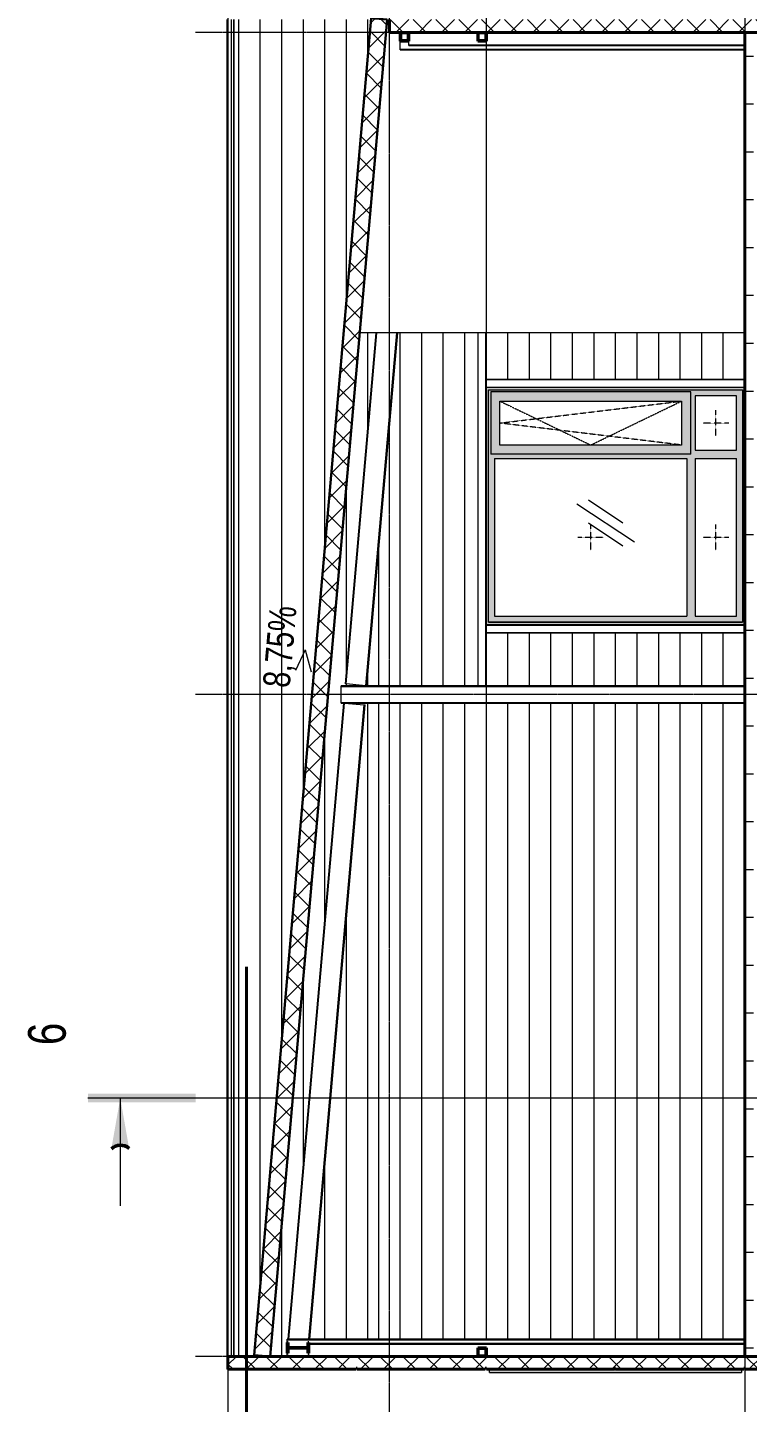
# Model space of a CAD drawing. Header units: millimetres. Extents: x 1117013 to 3394463, y -717780 to -102922.
# Drawn here: x 1298708 to 1305395, y -555272 to -542498 of the extents above; entities that cross this region are included whole.
import ezdxf

# ---------------------------------------------------------------- set-up
doc = ezdxf.new("R2010")
doc.units = ezdxf.units.MM
doc.linetypes.add('ADSK_Линия сетки', pattern=[21, 12, -3, 3, -3])
doc.linetypes.add('ADSK_Штриховая_ш2 п1', pattern=[3, 2, -1])
for name, color, linetype, lineweight in [('A-ANNO-DIMS', 211, 'Continuous', 9), ('A-DETL', 90, 'Continuous', 9), ('A-FLOR', 192, 'Continuous', 18), ('A-FLOR-LEVL', 51, 'Continuous', 9), ('A-FLOR-PATT', 8, 'Continuous', 40), ('A-GLAZ', 151, 'Continuous', 18), ('A-GLAZ-CURT', 52, 'Continuous', 18), ('A-GLAZ-CWMG', 51, 'Continuous', 18), ('A-WALL', 113, 'Continuous', 18), ('A-WALL-PATT', 111, 'Continuous', 40), ('G-ANNO-DIMS', 111, 'Continuous', 9), ('G-ANNO-SYMB', 111, 'Continuous', 9), ('I-WALL', 2, 'Continuous', 18), ('S-BEAM', 12, 'Continuous', 18), ('S-COLS', 52, 'Continuous', 18), ('S-GRID', 1, 'Continuous', 9)]:
    doc.layers.add(name, color=color, linetype=linetype, lineweight=lineweight)
doc.styles.add('Century Gothic', font='GOTHIC.TTF', dxfattribs={"width": 0.8, "height": 250})
doc.styles.add('Century Gothic_1', font='GOTHIC.TTF', dxfattribs={"width": 0.8, "height": 500})
doc.styles.add('Century Gothic_2', font='GOTHIC.TTF', dxfattribs={"width": 0.8, "height": 350})
doc.dimstyles.new('SK_Основной_2_5', dxfattribs={"dimscale": 304.8, "dimtxt": 522.084135, "dimasz": 0.927822, "dimexe": 0.656168, "dimexo": 1.968504, "dimgap": 0.328084, "dimtad": 1, "dimdec": 3, "dimrnd": 0.001, "dimdsep": 46, "dimtxsty": 'Century Gothic_1', "dimblk1": 'OBLIQUE', "dimblk2": 'OBLIQUE', "dimsah": 1, "dimcen": 0.09, "dimdle": 0.656168, "dimazin": 2, "dimtfac": 1, "dimtdec": 4, "dimtix": 1, "dimtmove": 0, "dimatfit": 3, "dimfxl": 1, "dimtvp": 1, "dimtolj": 1, "dimtzin": 0, "dimlwd": 20, "dimlwe": 20, "dimarcsym": 2})
pattern_1 = [(135, (1309269.55, -553434.85), (-106.066, -106.066), []), (225, (1309269.55, -553434.85), (106.066, -106.066), [])]
pattern_2 = [(236.31, (2475.93, 1244.6), (-1777.996, -3556.002), [641.07, -5769.6]), (236.31, (2511.5, 1137.9), (-1777.996, -3556.002), [384.64, -6026.03]), (236.31, (2298.13, 1137.9), (-1777.996, -3556.002), [384.64, -6026.03])]

# ---------------------------------------------------------------- blocks, each defined once
blk = doc.blocks.new('rehau_окно_двупольное_2_фрамуги - 2160-2360 _створка и глухое__фрамуга-низ-884073-В_Разрез_Верт_1')
at = {"layer": 'A-GLAZ'}
h = blk.add_hatch(color=256, dxfattribs=at)
h.paths.add_polyline_path([(9000, 3900), (9000, 6300), (6800, 6300), (6800, 3900), (8134, 3900)], flags=0)
h.paths.add_polyline_path([(8980, 3920), (6820, 3920), (6820, 6280), (8980, 6280), (8980, 4122)], flags=0)
h = blk.add_hatch(color=256, dxfattribs=at)
h.paths.add_polyline_path([(8980, 3920), (8980, 6280), (6820, 6280), (6820, 3920), (8134, 3920)], flags=0)
h.paths.add_polyline_path([(8924, 3976), (8418, 3976), (8418, 4362), (8924, 4362), (8924, 4122)], flags=0)
h.paths.add_polyline_path([(8134, 3976), (6876, 3976), (6876, 4362), (8342, 4362), (8342, 3976)], flags=0)
h.paths.add_polyline_path([(8382, 4402), (8382, 6260), (8960, 6260), (8960, 4402), (8418, 4402)], flags=0)
h.paths.add_polyline_path([(8342, 4438), (6876, 4438), (6876, 6224), (8342, 6224), (8342, 4487)], flags=0)
h = blk.add_hatch(color=256, dxfattribs=at)
h.paths.add_polyline_path([(8382, 4402), (8960, 4402), (8960, 6260), (8382, 6260), (8382, 5397)], flags=0)
h.paths.add_polyline_path([(8467, 4487), (8467, 6175), (8875, 6175), (8875, 4487)], flags=0)
at = {"layer": 'A-GLAZ', "lineweight": 9}
h = blk.add_hatch(dxfattribs=at)
h.set_pattern_fill('FP_2', color=256, style=0, pattern_type=2)
h.set_pattern_definition(pattern_2)
h.paths.add_polyline_path([(6886, 4438), (8342, 4438), (8342, 6224), (6876, 6224), (6876, 4438)], flags=0)
h = blk.add_hatch(dxfattribs=at)
h.set_pattern_fill('FP_2', color=256, style=0, pattern_type=2)
h.set_pattern_definition(pattern_2)
h.paths.add_polyline_path([(6876, 3976), (8342, 3976), (8342, 4362), (6876, 4362), (6876, 4105)], flags=0)
at = {"layer": 'A-GLAZ'}
for p, q in [((6820, 6280), (8980, 6280)), ((6820, 6280), (6820, 3920)), ((6820, 3920), (6820, 6280)), ((6820, 6280), (8980, 6280)), ((8960, 6260), (8382, 6260)), ((8382, 4402), (8382, 6260)), ((8960, 4402), (8960, 6260)), ((8980, 6280), (8980, 3920)), ((8980, 6280), (8980, 3920)), ((6876, 6224), (6876, 4438)), ((8342, 6224), (6876, 6224)), ((8342, 6224), (8342, 4438)), ((8467, 6175), (8875, 6175)), ((8467, 4487), (8467, 6175)), ((8875, 6175), (8875, 4487)), ((8875, 4487), (8467, 4487)), ((8342, 4438), (6876, 4438)), ((6876, 4362), (6876, 3976)), ((8342, 4362), (6876, 4362)), ((8342, 4362), (8342, 3976)), ((8382, 4402), (8960, 4402)), ((8418, 4362), (8418, 3976)), ((8924, 4362), (8418, 4362)), ((8924, 3976), (8924, 4362)), ((6876, 3976), (8342, 3976)), ((8418, 3976), (8924, 3976)), ((8980, 3920), (6820, 3920)), ((8980, 3920), (6820, 3920))]:
    blk.add_line(p, q, dxfattribs=at)
at = {"layer": 'A-GLAZ', "linetype": 'ADSK_Штриховая_ш2 п1'}
for p, q in [((8467, 4487), (8671, 6175)), ((8875, 6175), (8467, 5331)), ((8671, 6175), (8875, 4487)), ((7609, 5211), (7609, 5451)), ((7489, 5331), (7729, 5331)), ((8467, 5331), (8875, 4487)), ((7609, 4049), (7609, 4289)), ((8671, 4049), (8671, 4289)), ((7489, 4169), (7729, 4169)), ((8551, 4169), (8791, 4169))]:
    blk.add_line(p, q, dxfattribs=at)
blk = doc.blocks.new('ADSK_КолоннаНесущая_Труба_ГОСТ 30245-2003 - 120x80x5-886602-В_Разрез_Верт_1')
at = {"layer": 'S-COLS'}
for p, q in [((5, 7950), (5, 6380)), ((115, 7950), (115, 3900)), ((5, 6300), (5, 3900)), ((5, 3630), (5, 2780)), ((115, 3630), (115, -300)), ((5, 2700), (5, 300))]:
    blk.add_line(p, q, dxfattribs=at)
blk = doc.blocks.new('ADSK_КолоннаНесущая_Труба_ГОСТ 30245-2003 - 160x160x6-766301-В_Разрез_Верт_1')
at = {"layer": 'S-COLS'}
for p, q in [((6070, 7650), (6230, 7650)), ((6070, 7650), (6070, 3900)), ((6076, 7650), (6076, 3900)), ((6224, 7650), (6224, 3900)), ((6230, 3900), (6230, 7650)), ((6070, 3630), (6070, -300)), ((6076, 3630), (6076, -300)), ((6224, 3630), (6224, -300)), ((6230, -300), (6230, 3630)), ((6230, -300), (6070, -300))]:
    blk.add_line(p, q, dxfattribs=at)
blk = doc.blocks.new('ADSK_КолоннаНесущая_Труба_ГОСТ 30245-2003 - 160x160x6-795632-В_Разрез_Верт_1')
at = {"layer": 'S-COLS'}
for p, q in [((12140, 7100), (12220, 7100)), ((12140, 7100), (12140, 3900)), ((12146, 7100), (12146, 3900)), ((12294, 7095), (12294, 7025)), ((12140, 3630), (12140, -300)), ((12146, 3630), (12146, -300)), ((12180, -300), (12140, -300))]:
    blk.add_line(p, q, dxfattribs=at)
blk = doc.blocks.new('ADSK_Балка_Труба_ГОСТ 30245-2003 - 80x80x5-851525-В_Разрез_Верт_1')
at = {"layer": 'S-BEAM', "lineweight": 40}
for p, q in [((12180, 3600), (12180, 3520)), ((12260, 3600), (12180, 3600)), ((12185, 3595), (12255, 3595)), ((12185, 3525), (12185, 3595)), ((12255, 3595), (12255, 3525)), ((12260, 3520), (12260, 3600)), ((12180, 3520), (12260, 3520)), ((12255, 3525), (12185, 3525))]:
    blk.add_line(p, q, dxfattribs=at)
blk = doc.blocks.new('ADSK_Балка_Двутавр_ТипБ_АСТО20-93 - 20Б1-851526-В_Разрез_Верт_1')
at = {"layer": 'S-BEAM', "lineweight": 40}
for p, q in [((130, 8150), (30, 8150)), ((30, 8150), (30, 8142)), ((30, 8142), (77.25, 8142)), ((77.25, 8142), (77.25, 7958)), ((82.75, 7958), (82.75, 8142)), ((82.75, 8142), (130, 8142)), ((130, 8142), (130, 8150)), ((77.25, 7958), (30, 7958)), ((30, 7958), (30, 7950)), ((30, 7950), (130, 7950)), ((130, 7958), (82.75, 7958)), ((130, 7950), (130, 7958))]:
    blk.add_line(p, q, dxfattribs=at)
blk = doc.blocks.new('ADSK_Балка_Труба_ГОСТ 30245-2003 - 80x80x5-851437-В_Разрез_Верт_1')
at = {"layer": 'S-BEAM', "lineweight": 40}
for p, q in [((80, 2780), (0, 2780)), ((0, 2780), (0, 2700)), ((0, 2700), (80, 2700)), ((5, 2775), (75, 2775)), ((5, 2705), (5, 2775)), ((75, 2705), (5, 2705)), ((75, 2775), (75, 2705)), ((80, 2700), (80, 2780))]:
    blk.add_line(p, q, dxfattribs=at)
blk = doc.blocks.new('ADSK_Балка_Труба_ГОСТ 30245-2003 - 80x80x5-851560-В_Разрез_Верт_1')
at = {"layer": 'S-BEAM', "lineweight": 40}
for p, q in [((12220, 6380), (12220, 6300)), ((12300, 6380), (12220, 6380)), ((12220, 6300), (12300, 6300)), ((12225, 6375), (12295, 6375)), ((12225, 6305), (12225, 6375)), ((12295, 6305), (12225, 6305)), ((12295, 6375), (12295, 6305)), ((12300, 6300), (12300, 6380))]:
    blk.add_line(p, q, dxfattribs=at)
blk = doc.blocks.new('ADSK_КолоннаНесущая_Труба_ГОСТ 30245-2003 - 160x160x6-791750-В_Разрез_Верт_1')
at = {"layer": 'S-COLS'}
for p, q in [((0, 8150), (30, 8150)), ((6, 8150), (6, 7950)), ((130, 8150), (160, 8150)), ((154, 8150), (154, 3900)), ((160, 3900), (160, 8150)), ((154, 3630), (154, -300)), ((160, -300), (160, 3630)), ((160, -300), (120, -300))]:
    blk.add_line(p, q, dxfattribs=at)
blk = doc.blocks.new('Системная панель - SK_СэндвичПС_150-779996-В_Разрез_Верт_1')
at = {"layer": 'A-GLAZ-CURT', "lineweight": 9}
h = blk.add_hatch(dxfattribs=at)
h.set_pattern_fill('FP_1', color=256, style=0, pattern_type=2)
h.set_pattern_definition([(45, (1409.13, 0), (-106.066, 106.066), []), (135, (1409.13, 0), (-106.066, -106.066), [])])
h.paths.add_polyline_path([(12420, 7220), (12433, 7369), (13, 8456), (0, 8307), (12309, 7230)], flags=0)
at = {"layer": 'A-GLAZ-CURT', "lineweight": 30}
for p, q in [((13, 8456), (0, 8307)), ((12433, 7369), (13, 8456)), ((0, 8307), (12420, 7220)), ((12420, 7220), (12433, 7369))]:
    blk.add_line(p, q, dxfattribs=at)
blk = doc.blocks.new('ADSK_Балка_Двутавр_ТипБ_АСТО20-93 - 20Б1-889045-В_Разрез_Верт_1')
at = {"layer": 'S-BEAM'}
for p, q in [((6231, 7418), (6247, 7601)), ((6247, 7601), (6247, 7609)), ((6247, 7609), (9510, 7324)), ((6247, 7601), (9510, 7316)), ((6230, 7410), (6231, 7418)), ((6230, 7410), (9510, 7123)), ((6231, 7418), (9510, 7131))]:
    blk.add_line(p, q, dxfattribs=at)
blk = doc.blocks.new('ADSK_Балка_Двутавр_ТипБ_АСТО20-93 - 20Б1-889046-В_Разрез_Верт_1')
at = {"layer": 'S-BEAM'}
for p, q in [((160, 8142), (6070, 7625)), ((160, 8134), (6069, 7617)), ((160, 7949), (6053, 7434)), ((160, 7941), (6053, 7426)), ((6069, 7617), (6053, 7434)), ((6070, 7625), (6069, 7617)), ((6053, 7434), (6053, 7426))]:
    blk.add_line(p, q, dxfattribs=at)
blk = doc.blocks.new('ADSK_Балка_Труба_ГОСТ 30245-2003 - 80x80x5-V6-В_Разрез_Верт_1')
at = {"layer": 'S-BEAM'}
for p, q in [((9510.4, 6380), (6230, 6380)), ((6230, 6375), (9510.4, 6375)), ((6230, 6305), (9510.4, 6305)), ((6230, 6300), (6720, 6300)), ((6800, 6300), (9000, 6300)), ((9080, 6300), (9510.4, 6300))]:
    blk.add_line(p, q, dxfattribs=at)
blk = doc.blocks.new('Rectangular Mullion - Schueco_FWS-50-HI_Стойка-80_Крышка-45_Чёрный-907949-В_Разрез_Верт_1')
at = {"layer": 'A-GLAZ-CWMG'}
blk.add_hatch(color=256, dxfattribs=at).paths.add_polyline_path([(-120.1, 3930), (-120.1, 4430), (-150, 4430), (-150, 3930)], flags=0)
for p, q in [((-150, 4430), (-150, 3930)), ((-120.1, 4430), (-120.1, 3930)), ((-120.1, 3930), (-150, 3930))]:
    blk.add_line(p, q, dxfattribs=at)
blk = doc.blocks.new('ADSK_КолоннаНесущая_Труба_ГОСТ 30245-2003 - 120x80x5-887518-В_Разрез_Верт_1')
at = {"layer": 'S-COLS'}
for p, q in [((12185, 7020), (12185, 3900)), ((12295, 7020), (12295, 6380)), ((12295, 6300), (12295, 3900)), ((12185, 3630), (12185, 3600)), ((12295, 3630), (12295, 2780)), ((12185, 3520), (12185, -300)), ((12295, 2775), (12295, 2705)), ((12295, 2700), (12295, 300))]:
    blk.add_line(p, q, dxfattribs=at)
blk = doc.blocks.new('ADSK_КолоннаНесущая_Труба_ГОСТ 30245-2003 - 120x80x5-888809-В_Разрез_Верт_1')
at = {"layer": 'S-COLS'}
for p, q in [((9005, 6300), (9005, 3900)), ((9075, 6300), (9075, 3900))]:
    blk.add_line(p, q, dxfattribs=at)
blk = doc.blocks.new('Rectangular Mullion - Schueco_FWS-50-HI_Стойка-80_Крышка-45_Чёрный-907953-В_Разрез_Верт_1')
at = {"layer": 'A-GLAZ-CWMG'}
for points in [[(-120.1, 4430), (-120.1, 6270), (-150, 6270), (-150, 4430)], [(-120.1, 4430), (-120, 4430), (-120, 5100), (-110, 5100), (-110, 5110), (-120, 5110), (-120.1, 5100)]]:
    blk.add_hatch(color=256, dxfattribs=at).paths.add_polyline_path(points, flags=0)
for p, q in [((-150, 6270), (-120.1, 6270)), ((-150, 6270), (-150, 4430)), ((-120.1, 6270), (-120.1, 4430))]:
    blk.add_line(p, q, dxfattribs=at)
blk = doc.blocks.new('Разрез - Номер вида сзади_3_5 мм-64069-В_Разрез_Верт_1')
at = {"layer": 'G-ANNO-SYMB'}
blk.add_hatch(color=256, dxfattribs=at).paths.add_polyline_path([(2440, 9000), (2360, 9000), (2360, 10000), (2440, 10000)], flags=0)
h = blk.add_hatch(color=256, dxfattribs=at)
edge = h.paths.add_edge_path(flags=0)
edge.add_line((1929, 9783), (2400, 9700))
edge.add_line((2400, 9700), (1933, 9618))
edge.add_arc((1838, 9698), 124, 319.4419, 403.142)
at = {"layer": 'G-ANNO-SYMB', "lineweight": 20}
blk.add_line((2400, 9700), (1400, 9700), dxfattribs=at)
at = {"layer": 'G-ANNO-SYMB', "lineweight": 50}
blk.add_arc((1838, 9698), 124, 319.4419, 43.142, dxfattribs=at)
blk = doc.blocks.new('_Oblique')
at = {"color": 0, "linetype": 'ByBlock', "lineweight": -2}
blk.add_line((-0.5, -0.5), (0.5, 0.5), dxfattribs=at)
blk = doc.blocks.new('*D146')
at = {"layer": 'A-ANNO-DIMS', "color": 0, "lineweight": 20, "transparency": 16777216}
for p, q in [((1302970, -554194), (1302970, -541506)), ((1302070, -541706), (1301787, -541706)), ((1302070, -541706), (1302970, -541706)), ((1302970, -541706), (1303252, -541706)), ((1302070, -542206), (1302070, -541906))]:
    blk.add_line(p, q, dxfattribs=at)
at = {"layer": 'Defpoints', "color": 0, "transparency": 16777216}
for p in [(1302070, -541606), (1302970, -541706), (1302970, -554794)]:
    blk.add_point(p, dxfattribs=at)
at = {"layer": 'A-ANNO-DIMS', "color": 0, "lineweight": 20, "transparency": 16777216, "xscale": 282.8, "yscale": 282.8, "zscale": 282.8}
blk.add_blockref('_Oblique', (1302070, -541706), dxfattribs=at)
at = {"layer": 'A-ANNO-DIMS', "color": 0, "lineweight": 20, "transparency": 16777216, "xscale": 282.8, "yscale": 282.8, "zscale": 282.8, "rotation": 180}
blk.add_blockref('_Oblique', (1302970, -541706), dxfattribs=at)
at = {"layer": 'A-ANNO-DIMS', "color": 0, "lineweight": 20, "transparency": 16777216, "insert": (1302520, -541343), "char_height": 500, "width": 551.92, "attachment_point": 5, "style": 'Century Gothic_1'}
blk.add_mtext('\\A1;900', dxfattribs=at)

msp = doc.modelspace()

# ---------------------------------------------------------------- hatches: boundary and pattern name
at = {"layer": 'A-FLOR-PATT', "lineweight": 9}
h = msp.add_hatch(dxfattribs=at)
h.set_pattern_fill('FP_3', color=256, angle=90, style=0, pattern_type=2)
h.set_pattern_definition([(90, (1309269.55, -553434.85), (-222.25, 222.25), [222.25, -222.25]), (180, (1309269.55, -553212.6), (-222.25, -222.25), [222.25, -222.25])])
h.paths.add_polyline_path([(1305449.5528, -542780.5397), (1305449.5528, -542543.9788), (1305369.5528, -542543.9788), (1305369.5528, -554843.9788), (1305449.5528, -554843.9788), (1305449.5528, -543762.7859)], flags=0)
at = {"layer": 'A-WALL-PATT', "lineweight": 9}
h = msp.add_hatch(dxfattribs=at)
h.set_pattern_fill('FP_8', color=256, angle=90, style=0, pattern_type=2)
h.set_pattern_definition([(90, (1302069.55, -542423.98), (-200, 1e-14), [])])
h.paths.add_polyline_path([(1301859.3349, -548613.9788), (1301660.096, -548596.5476), (1301869.5528, -546202.4452), (1301869.5528, -545333.5788), (1301794.9958, -545333.5788), (1300962.9436, -554843.9788), (1301119.5528, -554843.9788), (1301119.5528, -554683.9788), (1301127.5148, -554683.9788), (1301644.5728, -548773.9788), (1301619.5528, -548773.9788), (1301619.5528, -548613.9788), (1301851.3654, -548613.9788)], flags=0)
h.paths.add_polyline_path([(1301869.5528, -548613.9788), (1301869.5528, -548497.1878), (1301859.3349, -548613.9788)], flags=0)
h.paths.add_polyline_path([(1301869.5528, -554567.494), (1301869.5528, -548773.9788), (1301652.5423, -548774.676), (1301843.8117, -548791.4099), (1301328.2787, -554683.9788), (1301869.5528, -554683.9788)], flags=0)
h.paths.add_polyline_path([(1301869.5528, -542423.9788), (1300622.8873, -542423.9788), (1300622.8873, -554843.9788), (1300962.9436, -554843.9788), (1300813.5144, -554830.9054), (1301869.5528, -542760.3312)], flags=0)
h = msp.add_hatch(dxfattribs=at)
h.set_pattern_fill('FP_6', color=256, angle=90, style=0, pattern_type=2)
h.set_pattern_definition([(90, (1308969.55, -554903.98), (-200, 1e-14), [])])
h.paths.add_polyline_path([(1308969.5528, -542433.634), (1308969.5528, -542423.9788), (1308959.5528, -542423.9788), (1308959.5528, -542433.9788), (1308969.5528, -542433.9788)], flags=0)
h.paths.add_polyline_path([(1308969.5528, -554683.9788), (1308969.5528, -548773.9788), (1305869.5528, -548773.9788), (1305869.5528, -554683.9788), (1308913.0822, -554683.9788)], flags=0)
h.paths.add_polyline_path([(1308969.5528, -548613.9788), (1308969.5528, -548123.9788), (1306569.5528, -548123.9788), (1306569.5528, -548613.9788), (1306770.7293, -548613.9788)], flags=0)
h.paths.add_polyline_path([(1308969.5528, -545333.9788), (1306569.5528, -545333.9788), (1306569.5528, -545763.9788), (1308969.5528, -545763.9788)], flags=0)
h.paths.add_polyline_path([(1307769.5528, -542433.9788), (1307769.5528, -542423.9788), (1307759.5528, -542423.9788), (1307759.5528, -542433.9788)], flags=0)
h.paths.add_polyline_path([(1306569.5528, -542433.9788), (1306569.5528, -542423.9788), (1306559.5528, -542423.9788), (1306559.5528, -542433.9788)], flags=0)
h.paths.add_polyline_path([(1306489.5528, -548613.9788), (1306489.5528, -545333.9788), (1305869.5528, -545333.9788), (1305869.5528, -548613.9788), (1306421.9528, -548613.9788)], flags=0)
h.paths.add_polyline_path([(1305669.5528, -545333.9788), (1305669.5528, -545193.9788), (1305639.5528, -545193.9788), (1305639.5528, -548613.9788), (1305669.5528, -548613.9788), (1305669.5528, -545727.2783)], flags=0)
h.paths.add_polyline_path([(1305669.5528, -554593.9788), (1305669.5528, -548773.9788), (1305639.5528, -548773.9788), (1305639.5528, -554683.9788), (1305669.5528, -554683.9788)], flags=0)
h.paths.add_polyline_path([(1305669.5528, -543762.7859), (1305669.5528, -542703.9788), (1305639.5528, -542703.9788), (1305639.5528, -543993.9788), (1305669.5528, -543993.9788), (1305669.5528, -543921.4788)], flags=0)
h.paths.add_polyline_path([(1305369.5528, -542433.6444), (1305369.5528, -542423.9788), (1305359.5528, -542423.9788), (1305359.5528, -542433.9788), (1305369.5528, -542433.9788)], flags=0)
h.paths.add_polyline_path([(1305369.5528, -545727.2783), (1305369.5528, -545333.5788), (1302969.5528, -545333.5788), (1302969.5528, -545763.9788), (1305369.5528, -545763.9788)], flags=0)
h.paths.add_polyline_path([(1305369.5528, -548123.9788), (1302969.5528, -548123.9788), (1302969.5528, -548613.9788), (1305369.5528, -548613.9788)], flags=0)
h.paths.add_polyline_path([(1305369.5528, -548773.9788), (1301869.5528, -548774.676), (1301869.5528, -554683.9788), (1305369.5528, -554683.9788), (1305369.5528, -550638.5092)], flags=0)
h.paths.add_polyline_path([(1304169.5528, -542423.9788), (1304159.5528, -542423.9788), (1304159.5528, -542433.9788), (1304169.5528, -542433.0544)], flags=0)
h.paths.add_polyline_path([(1302969.5528, -542423.9788), (1302959.5528, -542423.9788), (1302959.5528, -542433.9788), (1302969.5528, -542433.9788)], flags=0)
h.paths.add_polyline_path([(1302889.5528, -545729.9788), (1302889.5528, -545333.5788), (1302146.3327, -545333.5788), (1301869.5528, -548497.1878), (1301869.5528, -548613.9788), (1302889.5528, -548613.2815), (1302889.5528, -546709.5245)], flags=0)
h.paths.add_polyline_path([(1302069.5528, -542543.9788), (1302069.5528, -542423.9788), (1302049.5528, -542423.9788), (1302039.0542, -542543.9788), (1302049.5528, -542543.9788)], flags=0)
h.paths.add_polyline_path([(1301945.5688, -545333.5788), (1301869.5528, -545333.5788), (1301869.5528, -546202.4452), (1301922.8722, -545593.0017)], flags=0)
h.paths.add_polyline_path([(1301898.9798, -542423.9788), (1301869.5528, -542423.9788), (1301870.5247, -542749.2218)], flags=0)
h = msp.add_hatch(dxfattribs=at)
h.set_pattern_fill('FP_1', color=256, angle=90, style=0, pattern_type=2)
h.set_pattern_definition(pattern_1)
h.paths.add_polyline_path([(1308969.5528, -542433.9788), (1308959.5528, -542433.9788), (1308959.5528, -542423.9788), (1307769.5528, -542423.9788), (1307769.5528, -542433.9788), (1307759.5528, -542433.9788), (1307759.5528, -542423.9788), (1306569.5528, -542423.9788), (1306569.5528, -542433.9788), (1306559.5528, -542433.9788), (1306559.5528, -542423.9788), (1305369.5528, -542423.9788), (1305369.5528, -542433.9788), (1305359.5528, -542433.9788), (1305359.5528, -542423.9788), (1304169.5528, -542423.9788), (1304169.5528, -542433.9788), (1304159.5528, -542433.9788), (1304159.5528, -542423.9788), (1302969.5528, -542423.9788), (1302969.5528, -542433.9788), (1302959.5528, -542433.9788), (1302959.5528, -542423.9788), (1302069.5528, -542423.9788), (1302069.5528, -542543.9788), (1308969.5528, -542543.9788), (1308969.5528, -542534.9781)], flags=0)
h = msp.add_hatch(dxfattribs=at)
h.set_pattern_fill('FP_1', color=256, angle=90, style=0, pattern_type=2)
h.set_pattern_definition(pattern_1)
h.paths.add_polyline_path([(1306569.5528, -554953.9788), (1306569.5528, -554843.9788), (1300569.5528, -554843.9788), (1300569.5528, -554963.9788), (1301759.5528, -554963.9788), (1301759.5528, -554953.9788), (1301769.5528, -554953.9788), (1301769.5528, -554963.9788), (1302959.5528, -554963.9788), (1302959.5528, -554953.9788), (1302969.5528, -554953.9788), (1302969.5528, -554963.9788), (1304159.5528, -554963.9788), (1304159.5528, -554953.9788), (1304169.5528, -554953.9788), (1304169.5528, -554963.9788), (1305359.5528, -554963.9788), (1305359.5528, -554953.9788), (1305369.5528, -554953.9788), (1305369.5528, -554963.9788), (1306559.5528, -554963.9788), (1306559.5528, -554953.9788)], flags=0)

# ---------------------------------------------------------------- linework, layer by layer
at = {"layer": 'A-DETL', "lineweight": 40}
msp.add_line((1300742.0268, -551225.7266), (1300742.0268, -564925.7266), dxfattribs=at)
at = {"layer": 'A-FLOR', "lineweight": 40}
msp.add_line((1305369.5528, -542543.9788), (1305369.5528, -554843.9788), dxfattribs=at)
at = {"layer": 'A-FLOR-LEVL', "linetype": 'ADSK_Линия сетки'}
for p, q in [((1300569.5528, -538543.9788), (1300569.5528, -558843.9788)), ((1302069.5528, -558843.9788), (1302069.5528, -538543.9788))]:
    msp.add_line(p, q, dxfattribs=at)
at = {"layer": 'A-FLOR-LEVL', "linetype": 'ADSK_Линия сетки', "lineweight": 20}
msp.add_line((1305369.5528, -538543.9788), (1305369.5528, -558843.9788), dxfattribs=at)
at = {"layer": 'A-WALL'}
for p, q in [((1300560.466, -542423.9788), (1300560.466, -554963.9788)), ((1300567.5528, -542423.9788), (1300567.5528, -554963.9788)), ((1300599.5537, -542423.9788), (1300599.5537, -554843.9788)), ((1300620.7601, -542423.9788), (1300620.7601, -554843.9788)), ((1300622.8873, -542423.9788), (1300622.8873, -554843.9788)), ((1301869.5528, -542760.3312), (1301869.5528, -542423.9788)), ((1301869.5528, -546202.4452), (1301869.5528, -545333.5788)), ((1301869.5528, -548613.9788), (1301869.5528, -548497.1878)), ((1301869.5528, -554683.9788), (1301869.5528, -548773.9788)), ((1300569.5528, -554963.9788), (1300560.466, -554963.9788))]:
    msp.add_line(p, q, dxfattribs=at)
at = {"layer": 'A-WALL', "lineweight": 40}
for p, q in [((1302069.5528, -542423.9788), (1302069.5528, -542543.9788)), ((1302069.5528, -542543.9788), (1308969.5528, -542543.9788)), ((1306569.5528, -554843.9788), (1300569.5528, -554843.9788)), ((1300569.5528, -554843.9788), (1300569.5528, -554963.9788)), ((1300569.5528, -554963.9788), (1301759.5528, -554963.9788)), ((1301759.5528, -554963.9788), (1301759.5528, -554953.9788)), ((1301759.5528, -554953.9788), (1301769.5528, -554953.9788)), ((1301769.5528, -554953.9788), (1301769.5528, -554963.9788)), ((1301769.5528, -554963.9788), (1302959.5528, -554963.9788)), ((1302959.5528, -554963.9788), (1302959.5528, -554953.9788)), ((1302959.5528, -554953.9788), (1302969.5528, -554953.9788)), ((1302969.5528, -554953.9788), (1302969.5528, -554963.9788)), ((1302969.5528, -554963.9788), (1304159.5528, -554963.9788)), ((1304159.5528, -554963.9788), (1304159.5528, -554953.9788)), ((1304159.5528, -554953.9788), (1304169.5528, -554953.9788)), ((1304169.5528, -554953.9788), (1304169.5528, -554963.9788)), ((1304169.5528, -554963.9788), (1305359.5528, -554963.9788)), ((1305359.5528, -554963.9788), (1305359.5528, -554953.9788)), ((1305359.5528, -554953.9788), (1305369.5528, -554953.9788)), ((1305369.5528, -554953.9788), (1305369.5528, -554963.9788)), ((1305369.5528, -554963.9788), (1306559.5528, -554963.9788))]:
    msp.add_line(p, q, dxfattribs=at)
at = {"layer": 'G-ANNO-DIMS'}
for q in [(1301196.4321, -548471.5471), (1301341.4662, -548484.2359)]:
    msp.add_line((1301286.3803, -548278.6526), q, dxfattribs=at)
at = {"layer": 'G-ANNO-DIMS', "lineweight": 20}
msp.add_line((1301286.3794, -548278.6625), (1301286.3803, -548278.6526), dxfattribs=at)
at = {"layer": 'G-ANNO-SYMB', "lineweight": 20}
msp.add_line((1311269.5528, -552443.9788), (1299269.5528, -552443.9788), dxfattribs=at)
at = {"layer": 'I-WALL'}
for p, q in [((1302069.5528, -542543.9788), (1302039.0542, -542543.9788)), ((1305369.5528, -545333.5788), (1301794.9958, -545333.5788))]:
    msp.add_line(p, q, dxfattribs=at)
at = {"layer": 'S-COLS'}
for p, q in [((1302249.5528, -542663.9788), (1302249.5528, -542623.9788)), ((1302249.5528, -542663.9788), (1305369.5528, -542663.9788)), ((1302969.5528, -545843.9788), (1302969.5528, -545763.9788)), ((1302969.5528, -545763.9788), (1305369.5528, -545763.9788)), ((1305369.5528, -545843.9788), (1302969.5528, -545843.9788)), ((1302969.5528, -548123.9788), (1302969.5528, -548043.9788)), ((1302969.5528, -548043.9788), (1305369.5528, -548043.9788)), ((1305369.5528, -548123.9788), (1302969.5528, -548123.9788)), ((1305369.5528, -554723.9788), (1301319.5528, -554723.9788)), ((1301319.5528, -554843.9788), (1301319.5528, -554813.9788))]:
    msp.add_line(p, q, dxfattribs=at)
at = {"layer": 'S-GRID', "linetype": 'ADSK_Линия сетки'}
for p, q in [((1311269.5528, -542543.9788), (1300269.5528, -542543.9788)), ((1311269.5528, -548693.9788), (1300269.5528, -548693.9788)), ((1311269.5528, -554843.9788), (1300269.5528, -554843.9788))]:
    msp.add_line(p, q, dxfattribs=at)

# ---------------------------------------------------------------- block references
at = {"layer": 'A-GLAZ', "rotation": 90}
msp.add_blockref('rehau_окно_двупольное_2_фрамуги - 2160-2360 _створка и глухое__фрамуга-низ-884073-В_Разрез_Верт_1', (1309269.5528, -554843.9788), dxfattribs=at)
at = {"layer": 'A-GLAZ-CURT', "rotation": 90}
msp.add_blockref('Системная панель - SK_СэндвичПС_150-779996-В_Разрез_Верт_1', (1309269.5528, -554843.9788), dxfattribs=at)
at = {"layer": 'A-GLAZ-CWMG', "rotation": 90}
for name in ['Rectangular Mullion - Schueco_FWS-50-HI_Стойка-80_Крышка-45_Чёрный-907953-В_Разрез_Верт_1', 'Rectangular Mullion - Schueco_FWS-50-HI_Стойка-80_Крышка-45_Чёрный-907949-В_Разрез_Верт_1']:
    msp.add_blockref(name, (1309269.5528, -554843.9788), dxfattribs=at)
at = {"layer": 'G-ANNO-SYMB', "lineweight": 50, "rotation": 90}
msp.add_blockref('Разрез - Номер вида сзади_3_5 мм-64069-В_Разрез_Верт_1', (1309269.5528, -554843.9788), dxfattribs=at)
at = {"layer": 'S-BEAM', "rotation": 90}
for name, p in [('ADSK_Балка_Труба_ГОСТ 30245-2003 - 80x80x5-851525-В_Разрез_Верт_1', (1305769.5528, -554803.9788)), ('ADSK_Балка_Труба_ГОСТ 30245-2003 - 80x80x5-851560-В_Разрез_Верт_1', (1309269.5528, -554843.9788)), ('ADSK_Балка_Двутавр_ТипБ_АСТО20-93 - 20Б1-889045-В_Разрез_Верт_1', (1309269.5528, -554843.9788)), ('ADSK_Балка_Труба_ГОСТ 30245-2003 - 80x80x5-V6-В_Разрез_Верт_1', (1309269.5528, -554843.9788)), ('ADSK_Балка_Двутавр_ТипБ_АСТО20-93 - 20Б1-889046-В_Разрез_Верт_1', (1309269.5528, -554843.9788)), ('ADSK_Балка_Двутавр_ТипБ_АСТО20-93 - 20Б1-851526-В_Разрез_Верт_1', (1309269.5528, -554843.9788)), ('ADSK_Балка_Труба_ГОСТ 30245-2003 - 80x80x5-851437-В_Разрез_Верт_1', (1305669.5528, -554843.9788))]:
    msp.add_blockref(name, p, dxfattribs=at)
at = {"layer": 'S-COLS', "rotation": 90}
for name, p in [('ADSK_КолоннаНесущая_Труба_ГОСТ 30245-2003 - 160x160x6-795632-В_Разрез_Верт_1', (1309269.5528, -554843.9788)), ('ADSK_КолоннаНесущая_Труба_ГОСТ 30245-2003 - 120x80x5-887518-В_Разрез_Верт_1', (1309269.5528, -554843.9788)), ('ADSK_КолоннаНесущая_Труба_ГОСТ 30245-2003 - 120x80x5-888809-В_Разрез_Верт_1', (1309269.5528, -554843.9788)), ('ADSK_КолоннаНесущая_Труба_ГОСТ 30245-2003 - 120x80x5-888809-В_Разрез_Верт_1', (1309269.5528, -557123.9788)), ('ADSK_КолоннаНесущая_Труба_ГОСТ 30245-2003 - 160x160x6-766301-В_Разрез_Верт_1', (1309269.5528, -554843.9788)), ('ADSK_КолоннаНесущая_Труба_ГОСТ 30245-2003 - 160x160x6-791750-В_Разрез_Верт_1', (1309269.5528, -554843.9788)), ('ADSK_КолоннаНесущая_Труба_ГОСТ 30245-2003 - 120x80x5-886602-В_Разрез_Верт_1', (1309269.5528, -554843.9788))]:
    msp.add_blockref(name, p, dxfattribs=at)

# ---------------------------------------------------------------- texts
at = {"layer": 'G-ANNO-DIMS', "lineweight": 20, "insert": (1300892.5853, -548616.2777), "char_height": 250, "width": 889.576432, "attachment_point": 1, "rotation": 85, "line_spacing_factor": 0.984502, "style": 'Century Gothic'}
msp.add_mtext('8,75%', dxfattribs=at)
at = {"layer": 'G-ANNO-SYMB', "insert": (1298713.2361, -551952.2601), "char_height": 350, "width": 269.367, "attachment_point": 1, "rotation": 90, "style": 'Century Gothic_2'}
msp.add_mtext('\\fCentury Gothic|b0|i0|c204|p34|;\\W.8;6', dxfattribs=at)

# ---------------------------------------------------------------- dimensions: what is measured, and where the dimension line sits
at = {"layer": 'A-ANNO-DIMS', "lineweight": 20}
dim = msp.add_linear_dim(base=(1302969.5528, -541705.772), p1=(1302069.5528, -541605.7871), p2=(1302969.5528, -554793.9788), angle=180, dimstyle='SK_Основной_2_5', override={"dimpost": '<>', "dimfxl": 13218.865288}, dxfattribs=at)
dim.commit()
dim.dimension.update_dxf_attribs({"geometry": '*D146', "text_midpoint": (1302519.5528, -541343.1955)})

doc.saveas('drawing.dxf')
